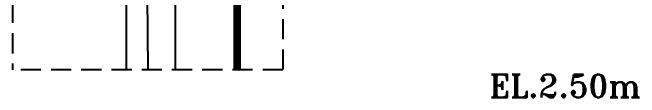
# Model space of a CAD drawing. Header units: inches. Extents: x 165 to 61882, y 14 to 53559.
# Drawn here: x 54883 to 61882, y 17268 to 18211 of the extents above; entities that cross this region are included whole.
import ezdxf

# ---------------------------------------------------------------- set-up
doc = ezdxf.new("R2010")
doc.units = ezdxf.units.IN
doc.header["$MEASUREMENT"] = 0
doc.linetypes.add('DASHED', pattern=[0.75, 0.5, -0.25])
doc.layers.add('LINE', color=7, linetype='Continuous')
doc.layers.add('TEXT', color=10, linetype='Continuous')
doc.styles.add('BIG', font='ROMANT.SHX')

msp = doc.modelspace()

# ---------------------------------------------------------------- linework, layer by layer
at = {"layer": 'LINE', "color": 0, "linetype": 'ByBlock', "lineweight": -2}
msp.add_line((56700.8, 17574.8), (56700.8, 27588.9), dxfattribs=at)
at = {"layer": 'LINE', "color": 0, "linetype": 'DASHED', "ltscale": 450}
for p, q in [((57900.8, 27588.9), (57900.8, 17574.8)), ((54883.3, 27432.8), (54883.3, 17574.8)), ((57900.8, 17574.8), (54883.3, 17574.8))]:
    msp.add_line(p, q, dxfattribs=at)
at = {"layer": 'LINE', "color": 0}
msp.add_line((56700.8, 17653.8), (56700.8, 27256.3), dxfattribs=at)
at = {"layer": 'LINE', "color": 0, "linetype": 'ByBlock', "ltscale": 450}
for p, q in [((56323.9, 26924), (56392.1, 17574.8)), ((56125.4, 26850.9), (56153.3, 17574.8))]:
    msp.add_line(p, q, dxfattribs=at)
at = {"layer": 'LINE', "color": 0, "linetype": 'DASHED', "ltscale": 450, "const_width": 85}
msp.add_lwpolyline([(57390.6, 37772.2), (57390.6, 17574.8)], dxfattribs=at)

# ---------------------------------------------------------------- texts
at = {"layer": 'TEXT', "style": 'BIG'}
msp.add_text('EL.2.50m', height=255, dxfattribs=at).set_placement((60209.8, 17267.6))

doc.saveas('drawing.dxf')
